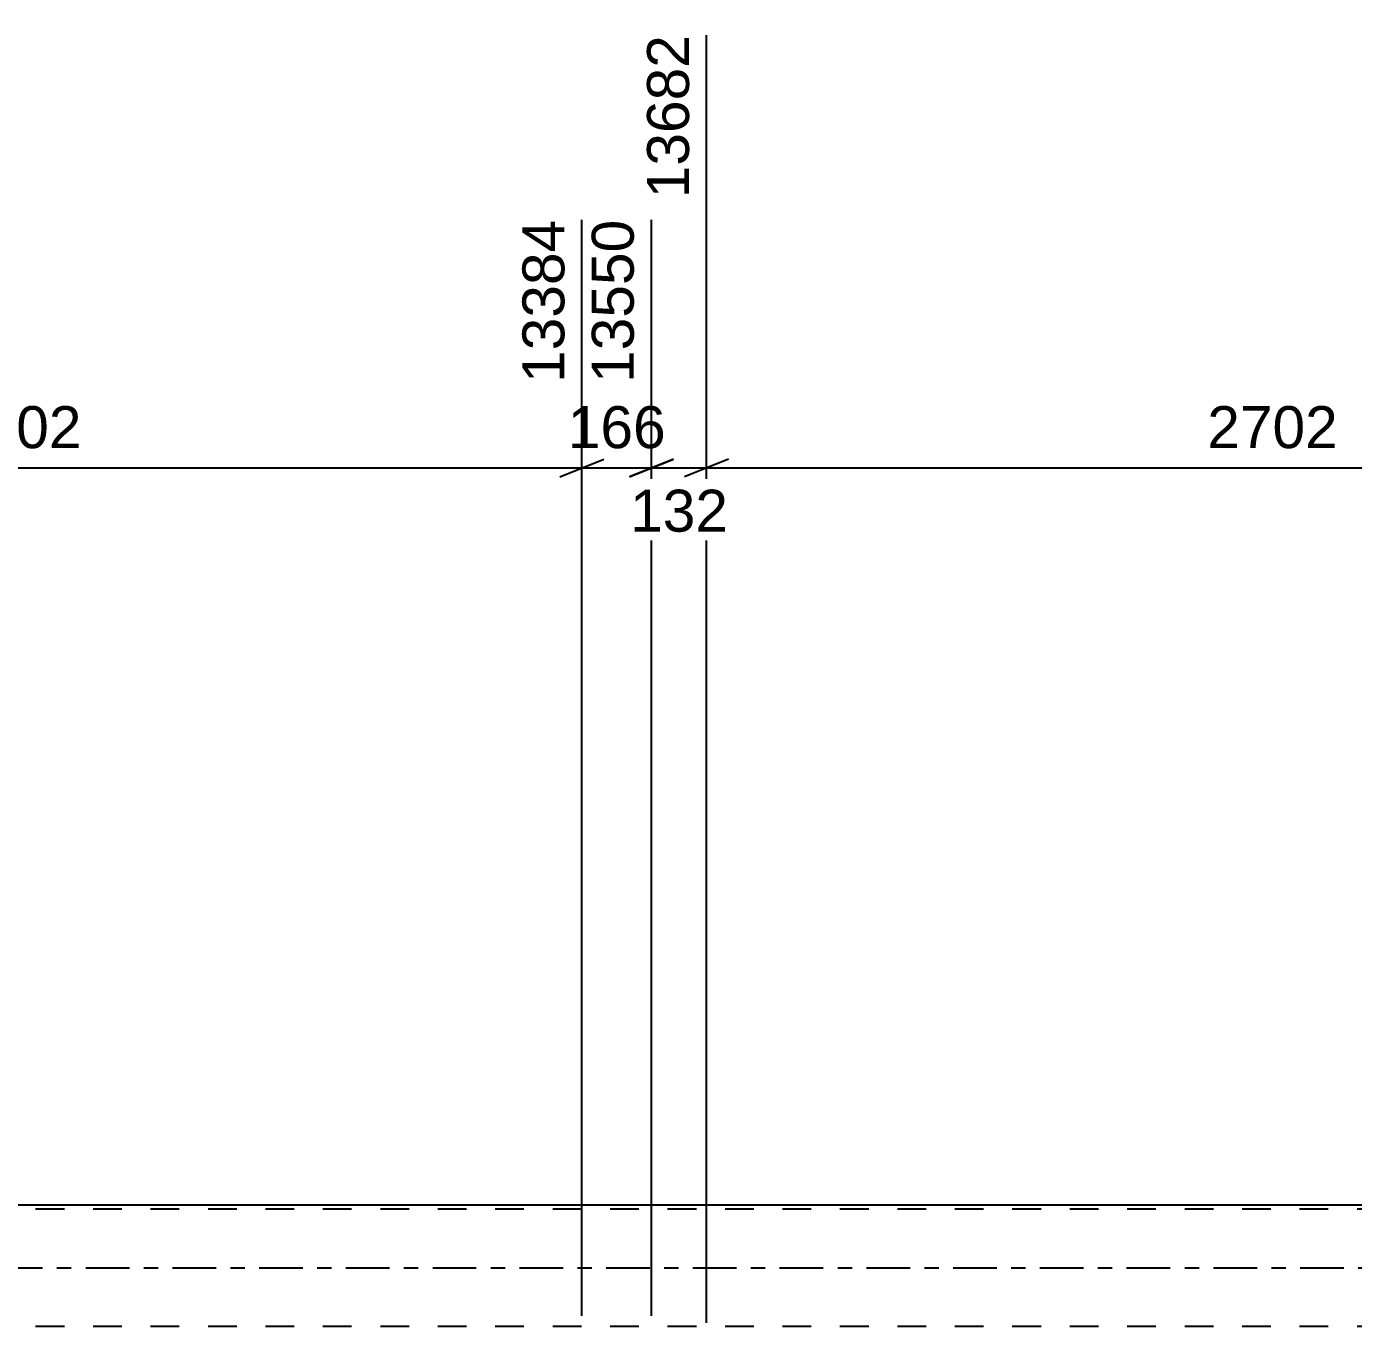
# Model space of a CAD drawing. Header units: millimetres. Extents: x -82 to 1107, y -546 to 295.
# Drawn here: x 322.6 to 413.1, y -4 to 84.7 of the extents above; entities that cross this region are included whole.
import ezdxf

# ---------------------------------------------------------------- set-up
doc = ezdxf.new("R2010")
doc.units = ezdxf.units.MM
doc.linetypes.add('DXK_LINE_DOT2', pattern=[3.9198, 1.9599, -1.9599])
doc.linetypes.add('DXK_LINE_DOT3', pattern=[5.9187, 2.979, -0.9799, 0.9799, -0.9799])
doc.styles.add('Arial', font='ARIAL.TTF', dxfattribs={"height": 0.2})

# ---------------------------------------------------------------- blocks, each defined once
blk = doc.blocks.new('Part-761553693-1681 - 1360')
at = {"color": 7, "linetype": 'DXK_LINE_DOT2'}
for p, q in [((681.897, 4), (12.957, 4)), ((681.897, -4), (12.957, -4))]:
    blk.add_line(p, q, dxfattribs=at)
at = {"color": 2, "linetype": 'Continuous'}
blk.add_line((451.414, 4.286), (282.842, 4.286), dxfattribs=at)
at = {"color": 7, "linetype": 'DXK_LINE_DOT3'}
blk.add_line((12.957, 0), (681.897, 0), dxfattribs=at)
blk = doc.blocks.new('StraightDimension-761553693-20327 - 1360')
at = {"color": 7, "linetype": 'Continuous'}
for p, q in [((360.51, -3.286), (360.51, 71.498)), ((365.243, -3.286), (365.243, 71.498)), ((359.01, 53.98), (362.01, 55.18)), ((360.51, 54.58), (365.243, 54.58)), ((366.743, 55.18), (363.743, 53.98))]:
    blk.add_line(p, q, dxfattribs=at)
at = {"color": 0}
blk.add_wipeout([(366.812, 55.33), (366.812, 59.53), (358.941, 59.53), (358.941, 55.33)], dxfattribs=at)
at = {"color": 3, "style": 'Arial'}
blk.add_text('166', height=2.8652, dxfattribs=at).set_placement((359.541, 55.93))
at = {"color": 0, "linetype": 'Continuous'}
blk.add_wipeout([(364.643, 72.098), (360.443, 72.098), (360.443, 59.78), (364.643, 59.78)], dxfattribs=at)
at = {"color": 3, "linetype": 'Continuous', "style": 'Arial'}
blk.add_text('13550', height=2.8652, rotation=90.00021, dxfattribs=at).set_placement((364.043, 60.38))
blk = doc.blocks.new('StraightDimension-761553693-20325 - 1360')
at = {"color": 7, "linetype": 'Continuous'}
for p, q in [((369.014, -3.758), (369.014, 84.098)), ((446.224, -3.286), (446.224, 71.498)), ((370.514, 55.18), (367.514, 53.98)), ((369.014, 54.58), (446.224, 54.58)), ((444.724, 53.98), (447.724, 55.18))]:
    blk.add_line(p, q, dxfattribs=at)
at = {"color": 0, "linetype": 'Continuous'}
blk.add_wipeout([(445.624, 72.098), (441.424, 72.098), (441.424, 59.78), (445.624, 59.78)], dxfattribs=at)
at = {"color": 0}
blk.add_wipeout([(412.666, 55.33), (412.666, 59.53), (402.572, 59.53), (402.572, 55.33)], dxfattribs=at)
at = {"color": 3, "linetype": 'Continuous', "style": 'Arial'}
blk.add_text('16384', height=2.8652, rotation=90.00021, dxfattribs=at).set_placement((445.024, 60.38))
at = {"color": 3, "style": 'Arial'}
blk.add_text('2702', height=2.8652, dxfattribs=at).set_placement((403.172, 55.93))
blk = doc.blocks.new('StraightDimension-761553693-20326 - 1360')
at = {"color": 7, "linetype": 'Continuous'}
for p, q in [((369.014, -3.758), (369.014, 84.098)), ((365.243, -3.286), (365.243, 71.498)), ((363.743, 53.98), (366.743, 55.18)), ((365.243, 54.58), (369.014, 54.58)), ((370.514, 55.18), (367.514, 53.98))]:
    blk.add_line(p, q, dxfattribs=at)
at = {"color": 0, "linetype": 'Continuous'}
blk.add_wipeout([(368.414, 84.698), (364.214, 84.698), (364.214, 72.38), (368.414, 72.38)], dxfattribs=at)
at = {"color": 3, "linetype": 'Continuous', "style": 'Arial'}
blk.add_text('13682', height=2.8652, rotation=90.00021, dxfattribs=at).set_placement((367.814, 72.98))
at = {"color": 0}
blk.add_wipeout([(371.064, 49.63), (371.064, 53.83), (363.193, 53.83), (363.193, 49.63)], dxfattribs=at)
at = {"color": 3, "style": 'Arial'}
blk.add_text('132', height=2.8652, dxfattribs=at).set_placement((363.793, 50.23))
blk = doc.blocks.new('StraightDimension-761553693-20328 - 1360')
at = {"color": 7, "linetype": 'Continuous'}
for p, q in [((283.3, -3.758), (283.3, 84.098)), ((360.51, -3.286), (360.51, 71.498)), ((284.8, 55.18), (281.8, 53.98)), ((283.3, 54.58), (360.51, 54.58)), ((359.01, 53.98), (362.01, 55.18))]:
    blk.add_line(p, q, dxfattribs=at)
at = {"color": 0, "linetype": 'Continuous'}
blk.add_wipeout([(359.91, 72.098), (355.71, 72.098), (355.71, 59.78), (359.91, 59.78)], dxfattribs=at)
at = {"color": 0}
blk.add_wipeout([(326.952, 55.33), (326.952, 59.53), (316.858, 59.53), (316.858, 55.33)], dxfattribs=at)
at = {"color": 3, "linetype": 'Continuous', "style": 'Arial'}
blk.add_text('13384', height=2.8652, rotation=90.00021, dxfattribs=at).set_placement((359.31, 60.38))
at = {"color": 3, "style": 'Arial'}
blk.add_text('2702', height=2.8652, dxfattribs=at).set_placement((317.458, 55.93))

msp = doc.modelspace()

# ---------------------------------------------------------------- block references
msp.add_blockref('Part-761553693-1681 - 1360', (0, 0))

# ---------------------------------------------------------------- next in the draw order: block references
for name in ['StraightDimension-761553693-20325 - 1360', 'StraightDimension-761553693-20327 - 1360']:
    msp.add_blockref(name, (0, 0))

# ---------------------------------------------------------------- next in the draw order: block references
for name in ['StraightDimension-761553693-20326 - 1360', 'StraightDimension-761553693-20328 - 1360']:
    msp.add_blockref(name, (0, 0))

doc.saveas('drawing.dxf')
